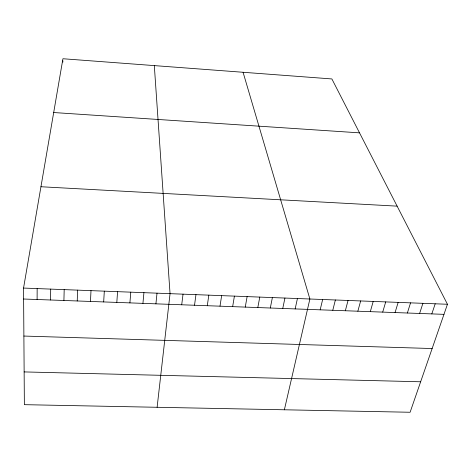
<?xml version="1.0" encoding="UTF-8"?>
<svg xmlns="http://www.w3.org/2000/svg" width="471" height="471" viewBox="0 0 471 471"><rect width="100%" height="100%" fill="white"/><g stroke="black" fill="none" stroke-linecap="round" stroke-linejoin="round"><path stroke-width="0.71" d="M37.109 299.503L37.156 288.588M50.538 299.992L50.703 289.106M62.849 62.119L62.878 60.765M63.909 300.48L64.191 289.618M77.22 300.969L77.627 290.13M90.473 301.452L90.997 290.642M103.673 301.935L104.315 291.155M116.82 302.411L117.573 291.661M129.908 302.888L130.779 292.161M142.937 303.365L143.926 292.668M155.919 303.836L157.014 293.168M157.114 407.285L170.049 293.663L154.311 65.604M181.712 304.778L183.031 294.163M194.523 305.243L195.96 294.652M207.287 305.708L208.83 295.146M219.998 306.174L221.647 295.635M232.65 306.639L234.411 296.124M23.55 288.064L62.926 58.74L331.878 78.945L447.45 304.266L410.106 412.26L24.368 404.671L23.55 288.064L447.45 304.266M245.256 307.098L247.122 296.612M257.808 307.551L259.78 297.095M270.307 308.01L272.385 297.578M282.753 308.464L284.937 298.055M295.152 308.917L297.436 298.532M284.378 409.788L309.883 299.008L243.071 72.275M320.168 309.83L322.659 299.497M332.779 310.289L335.376 299.98M345.343 310.748L348.04 300.469M357.854 311.201L360.651 300.945M370.306 311.655L373.203 301.428M382.711 312.108L385.708 301.905M395.063 312.561L398.16 302.382M407.368 313.009L410.559 302.853M419.614 313.456L422.911 303.324M431.813 313.898L435.204 303.795M24.139 371.913L420.644 381.781M23.886 336.053L432.142 348.54M23.627 299.014L443.965 314.345M40.948 186.74L397.124 206.145M53.688 112.534L359.526 132.851"/></g></svg>
